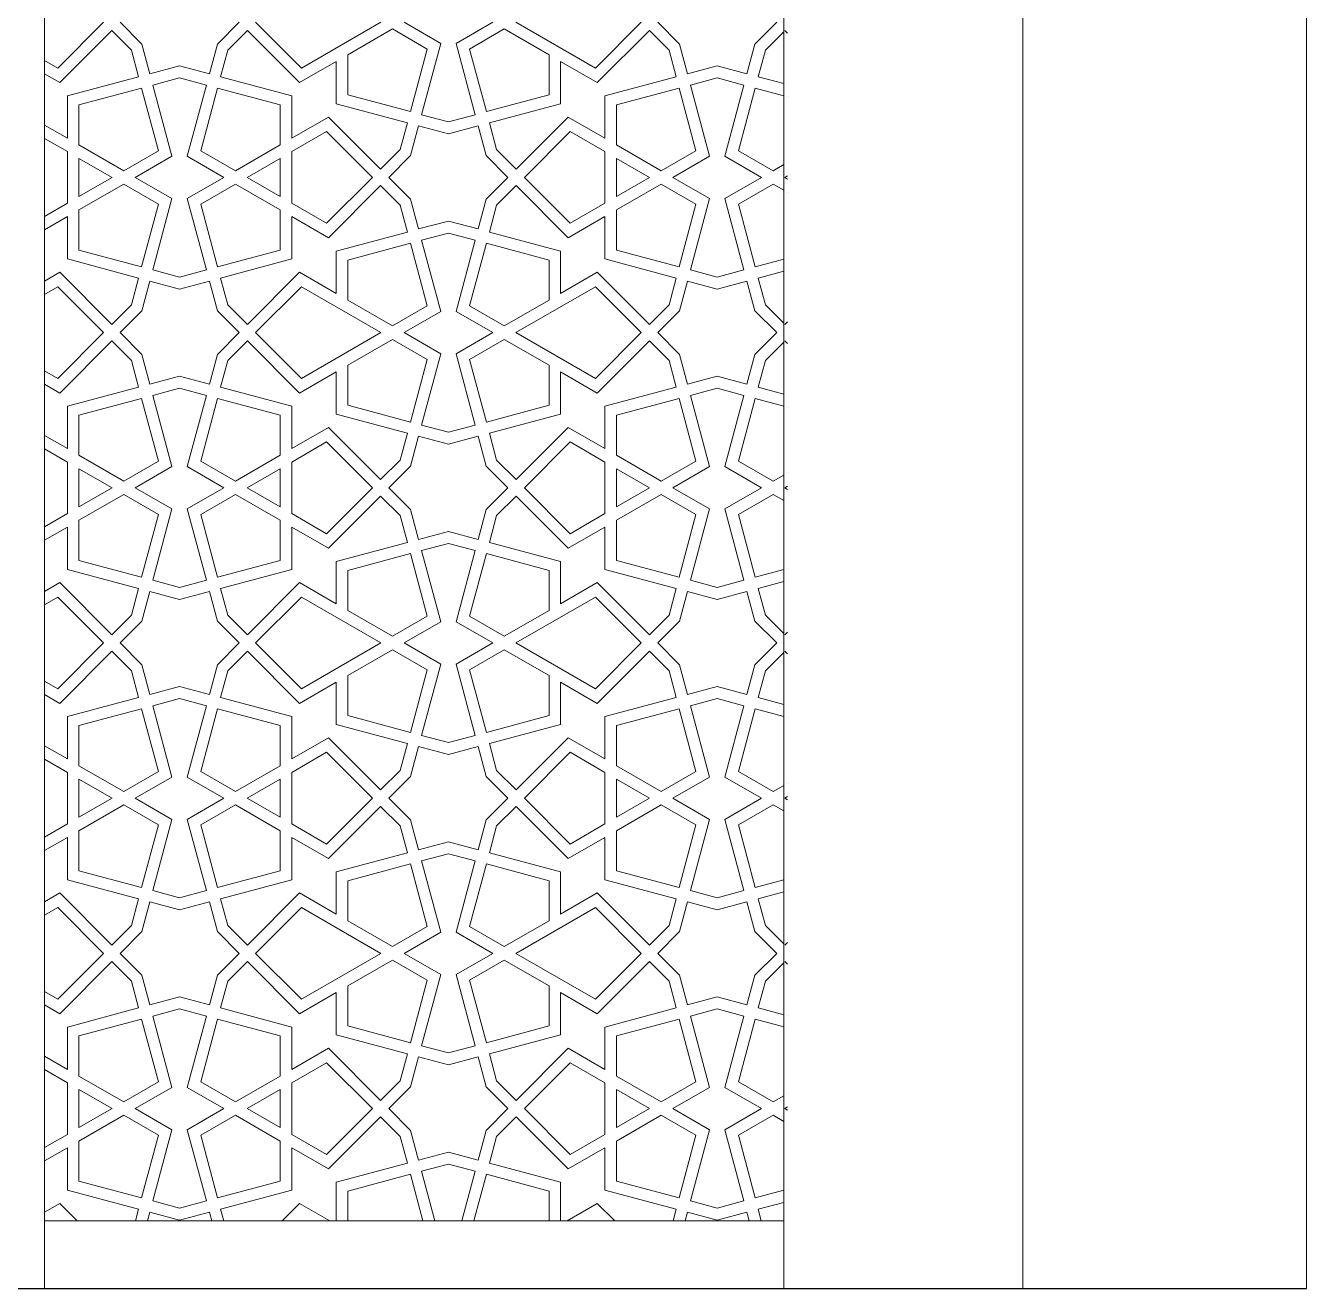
# Model space of a CAD drawing. Header units: metres. Extents: x 7064 to 15770, y 8440 to 11994.
# Drawn here: x 14872.9 to 15062.5, y 10713.7 to 10900.6 of the extents above; entities that cross this region are included whole.
import ezdxf

# ---------------------------------------------------------------- set-up
doc = ezdxf.new("R2010")
doc.units = ezdxf.units.M
doc.layers.add('GÖRÜNÜŞ 015-O4M', color=125, linetype='Continuous', lineweight=15)

msp = doc.modelspace()

# ---------------------------------------------------------------- linework, layer by layer
at = {"color": 0}
msp.add_line((14855.702, 10713.656), (15062.497, 10713.656), dxfattribs=at)
at = {"layer": 'GÖRÜNÜŞ 015-O4M', "color": 0}
for p, q in [((14884.464, 10901.078), (14877.676, 10894.29)), ((14890.122, 10897.853), (14886.897, 10901.078)), ((14901.293, 10897.853), (14904.518, 10901.078)), ((14906.951, 10901.078), (14913.739, 10894.29)), ((14913.739, 10894.29), (14925.495, 10901.078)), ((14934.361, 10897.945), (14928.935, 10901.078)), ((14936.629, 10897.945), (14942.055, 10901.078)), ((14957.252, 10894.29), (14945.495, 10901.078)), ((14964.04, 10901.078), (14957.252, 10894.29)), ((14969.697, 10897.853), (14966.472, 10901.078)), ((14980.869, 10897.853), (14984.094, 10901.078)), ((14885.68, 10899.861), (14877.959, 10892.14)), ((14888.579, 10896.962), (14885.68, 10899.861)), ((14902.835, 10896.962), (14905.735, 10899.861)), ((14905.735, 10899.861), (14913.456, 10892.14)), ((14920.601, 10896.266), (14927.215, 10900.084)), ((14932.358, 10897.115), (14927.215, 10900.084)), ((14938.632, 10897.115), (14943.775, 10900.084)), ((14950.389, 10896.266), (14943.775, 10900.084)), ((14965.256, 10899.861), (14957.535, 10892.14)), ((14968.155, 10896.962), (14965.256, 10899.861)), ((14982.411, 10896.962), (14985.127, 10899.678)), ((14985.31, 10899.861), (14985.707, 10899.464)), ((14890.122, 10897.853), (14891.302, 10893.447)), ((14901.293, 10897.853), (14900.113, 10893.447)), ((14931.535, 10887.398), (14934.361, 10897.945)), ((14939.455, 10887.398), (14936.629, 10897.945)), ((14969.697, 10897.853), (14970.878, 10893.447)), ((14980.869, 10897.853), (14979.688, 10893.447)), ((14877.676, 10894.29), (14875.702, 10895.43)), ((14888.579, 10896.962), (14889.641, 10893.002)), ((14902.835, 10896.962), (14901.774, 10893.002)), ((14920.601, 10890.328), (14920.601, 10896.266)), ((14929.874, 10887.843), (14932.358, 10897.115)), ((14941.117, 10887.843), (14938.632, 10897.115)), ((14950.389, 10890.328), (14950.389, 10896.266)), ((14968.155, 10896.962), (14969.216, 10893.002)), ((14982.411, 10896.962), (14981.35, 10893.002)), ((14877.959, 10892.14), (14875.702, 10893.444)), ((14895.707, 10894.628), (14891.302, 10893.447)), ((14895.707, 10894.628), (14900.113, 10893.447)), ((14913.456, 10892.14), (14918.881, 10895.273)), ((14918.881, 10889.008), (14918.881, 10895.273)), ((14957.535, 10892.14), (14952.109, 10895.273)), ((14952.109, 10889.008), (14952.109, 10895.273)), ((14975.283, 10894.628), (14970.878, 10893.447)), ((14975.283, 10894.628), (14979.688, 10893.447)), ((14889.641, 10893.002), (14879.094, 10890.176)), ((14895.707, 10892.847), (14891.747, 10891.786)), ((14891.747, 10891.786), (14894.573, 10881.239)), ((14895.707, 10892.847), (14899.668, 10891.786)), ((14899.668, 10891.786), (14896.842, 10881.239)), ((14901.774, 10893.002), (14912.321, 10890.176)), ((14969.216, 10893.002), (14958.669, 10890.176)), ((14975.283, 10892.847), (14971.323, 10891.786)), ((14971.323, 10891.786), (14974.149, 10881.239)), ((14975.283, 10892.847), (14979.243, 10891.786)), ((14979.243, 10891.786), (14976.417, 10881.239)), ((14981.35, 10893.002), (14985.127, 10891.99)), ((14985.702, 10891.836), (14985.707, 10891.834)), ((14879.094, 10890.176), (14879.094, 10883.911)), ((14890.086, 10891.341), (14880.814, 10888.856)), ((14890.086, 10891.341), (14892.57, 10882.068)), ((14901.329, 10891.341), (14898.845, 10882.068)), ((14901.329, 10891.341), (14910.601, 10888.856)), ((14912.321, 10890.176), (14912.321, 10883.911)), ((14929.874, 10887.843), (14920.601, 10890.328)), ((14941.117, 10887.843), (14950.389, 10890.328)), ((14958.669, 10890.176), (14958.669, 10883.911)), ((14969.661, 10891.341), (14960.389, 10888.856)), ((14969.661, 10891.341), (14972.146, 10882.068)), ((14980.905, 10891.341), (14978.42, 10882.068)), ((14980.905, 10891.341), (14985.127, 10890.209)), ((14985.702, 10890.055), (14985.707, 10890.054)), ((14880.814, 10888.856), (14880.814, 10882.918)), ((14910.601, 10888.856), (14910.601, 10882.918)), ((14929.428, 10886.182), (14918.881, 10889.008)), ((14941.562, 10886.182), (14952.109, 10889.008)), ((14960.389, 10888.856), (14960.389, 10882.918)), ((14875.702, 10885.869), (14879.094, 10883.911)), ((14917.747, 10887.043), (14912.321, 10883.911)), ((14925.468, 10879.322), (14917.747, 10887.043)), ((14928.367, 10882.221), (14929.428, 10886.182)), ((14935.495, 10886.337), (14931.535, 10887.398)), ((14935.495, 10886.337), (14939.455, 10887.398)), ((14942.623, 10882.221), (14941.562, 10886.182)), ((14945.522, 10879.322), (14953.243, 10887.043)), ((14953.243, 10887.043), (14958.669, 10883.911)), ((14917.464, 10884.894), (14912.321, 10881.925)), ((14924.252, 10878.106), (14917.464, 10884.894)), ((14929.909, 10881.331), (14931.09, 10885.736)), ((14935.495, 10884.556), (14931.09, 10885.736)), ((14935.495, 10884.556), (14939.901, 10885.736)), ((14941.081, 10881.331), (14939.901, 10885.736)), ((14946.739, 10878.106), (14953.526, 10884.894)), ((14953.526, 10884.894), (14958.669, 10881.925)), ((14875.702, 10883.883), (14879.094, 10881.925)), ((14880.814, 10882.918), (14887.428, 10879.099)), ((14887.428, 10879.099), (14892.57, 10882.068)), ((14903.987, 10879.099), (14898.845, 10882.068)), ((14910.601, 10882.918), (14903.987, 10879.099)), ((14928.367, 10882.221), (14925.468, 10879.322)), ((14942.623, 10882.221), (14945.522, 10879.322)), ((14960.389, 10882.918), (14967.003, 10879.099)), ((14967.003, 10879.099), (14972.146, 10882.068)), ((14983.563, 10879.099), (14978.42, 10882.068)), ((14879.094, 10874.287), (14879.094, 10881.925)), ((14880.814, 10880.932), (14885.708, 10878.106)), ((14880.814, 10875.28), (14880.814, 10880.932)), ((14889.148, 10878.106), (14894.573, 10881.239)), ((14902.267, 10878.106), (14896.842, 10881.239)), ((14910.601, 10880.932), (14905.707, 10878.106)), ((14910.601, 10875.28), (14910.601, 10880.932)), ((14912.321, 10874.287), (14912.321, 10881.925)), ((14929.909, 10881.331), (14926.684, 10878.106)), ((14941.081, 10881.331), (14944.306, 10878.106)), ((14958.669, 10874.287), (14958.669, 10881.925)), ((14960.389, 10880.932), (14965.283, 10878.106)), ((14960.389, 10875.28), (14960.389, 10880.932)), ((14968.723, 10878.106), (14974.149, 10881.239)), ((14981.843, 10878.106), (14976.417, 10881.239)), ((14985.707, 10880.337), (14985.702, 10880.334)), ((14985.127, 10880.002), (14983.563, 10879.099)), ((14985.707, 10878.351), (14985.283, 10878.106)), ((14880.814, 10875.28), (14885.708, 10878.106)), ((14880.814, 10873.294), (14887.428, 10877.113)), ((14887.428, 10877.113), (14892.57, 10874.144)), ((14889.148, 10878.106), (14894.573, 10874.973)), ((14902.267, 10878.106), (14896.842, 10874.973)), ((14903.987, 10877.113), (14898.845, 10874.144)), ((14910.601, 10873.294), (14903.987, 10877.113)), ((14910.601, 10875.28), (14905.707, 10878.106)), ((14924.252, 10878.106), (14917.464, 10871.318)), ((14925.468, 10876.89), (14917.747, 10869.169)), ((14928.367, 10873.991), (14925.468, 10876.89)), ((14929.909, 10874.881), (14926.684, 10878.106)), ((14941.081, 10874.881), (14944.306, 10878.106)), ((14942.623, 10873.991), (14945.522, 10876.89)), ((14945.522, 10876.89), (14953.243, 10869.169)), ((14946.739, 10878.106), (14953.526, 10871.318)), ((14960.389, 10875.28), (14965.283, 10878.106)), ((14960.389, 10873.294), (14967.003, 10877.113)), ((14967.003, 10877.113), (14972.146, 10874.144)), ((14968.723, 10878.106), (14974.149, 10874.973)), ((14981.843, 10878.106), (14976.417, 10874.973)), ((14983.563, 10877.113), (14978.42, 10874.144)), ((14985.127, 10876.21), (14983.563, 10877.113)), ((14985.707, 10877.861), (14985.283, 10878.106)), ((14891.747, 10864.426), (14894.573, 10874.973)), ((14899.668, 10864.426), (14896.842, 10874.973)), ((14929.909, 10874.881), (14931.09, 10870.476)), ((14941.081, 10874.881), (14939.901, 10870.476)), ((14971.323, 10864.426), (14974.149, 10874.973)), ((14979.243, 10864.426), (14976.417, 10874.973)), ((14985.707, 10875.875), (14985.702, 10875.878)), ((14875.702, 10872.329), (14879.094, 10874.287)), ((14880.814, 10867.356), (14880.814, 10873.294)), ((14890.086, 10864.872), (14892.57, 10874.144)), ((14901.329, 10864.872), (14898.845, 10874.144)), ((14910.601, 10867.356), (14910.601, 10873.294)), ((14917.464, 10871.318), (14912.321, 10874.287)), ((14928.367, 10873.991), (14929.428, 10870.03)), ((14942.623, 10873.991), (14941.562, 10870.03)), ((14953.526, 10871.318), (14958.669, 10874.287)), ((14960.389, 10867.356), (14960.389, 10873.294)), ((14969.661, 10864.872), (14972.146, 10874.144)), ((14980.905, 10864.872), (14978.42, 10874.144)), ((14875.702, 10870.343), (14879.094, 10872.301)), ((14879.094, 10866.036), (14879.094, 10872.301)), ((14912.321, 10866.036), (14912.321, 10872.301)), ((14917.747, 10869.169), (14912.321, 10872.301)), ((14935.495, 10871.656), (14931.09, 10870.476)), ((14935.495, 10871.656), (14939.901, 10870.476)), ((14953.243, 10869.169), (14958.669, 10872.301)), ((14958.669, 10866.036), (14958.669, 10872.301)), ((14929.428, 10870.03), (14918.881, 10867.204)), ((14935.495, 10869.875), (14931.535, 10868.814)), ((14931.535, 10868.814), (14934.361, 10858.267)), ((14935.495, 10869.875), (14939.455, 10868.814)), ((14939.455, 10868.814), (14936.629, 10858.267)), ((14941.562, 10870.03), (14952.109, 10867.204)), ((14890.086, 10864.872), (14880.814, 10867.356)), ((14901.329, 10864.872), (14910.601, 10867.356)), ((14918.881, 10867.204), (14918.881, 10860.939)), ((14929.874, 10868.369), (14920.601, 10865.885)), ((14929.874, 10868.369), (14932.358, 10859.097)), ((14941.117, 10868.369), (14938.632, 10859.097)), ((14941.117, 10868.369), (14950.389, 10865.885)), ((14952.109, 10867.204), (14952.109, 10860.939)), ((14969.661, 10864.872), (14960.389, 10867.356)), ((14889.641, 10863.21), (14879.094, 10866.036)), ((14901.774, 10863.21), (14912.321, 10866.036)), ((14920.601, 10865.885), (14920.601, 10859.946)), ((14950.389, 10865.885), (14950.389, 10859.946)), ((14969.216, 10863.21), (14958.669, 10866.036)), ((14980.905, 10864.872), (14985.127, 10866.003)), ((14985.702, 10866.157), (14985.707, 10866.158)), ((14877.959, 10864.072), (14875.702, 10862.768)), ((14885.68, 10856.351), (14877.959, 10864.072)), ((14888.579, 10859.25), (14889.641, 10863.21)), ((14895.707, 10863.365), (14891.747, 10864.426)), ((14895.707, 10863.365), (14899.668, 10864.426)), ((14902.835, 10859.25), (14901.774, 10863.21)), ((14905.735, 10856.351), (14913.456, 10864.072)), ((14913.456, 10864.072), (14918.881, 10860.939)), ((14957.535, 10864.072), (14952.109, 10860.939)), ((14965.256, 10856.351), (14957.535, 10864.072)), ((14968.155, 10859.25), (14969.216, 10863.21)), ((14975.283, 10863.365), (14971.323, 10864.426)), ((14975.283, 10863.365), (14979.243, 10864.426)), ((14981.35, 10863.21), (14985.127, 10864.222)), ((14982.411, 10859.25), (14981.35, 10863.21)), ((14985.702, 10864.376), (14985.707, 10864.378)), ((14877.676, 10861.922), (14875.702, 10860.782)), ((14884.464, 10855.135), (14877.676, 10861.922)), ((14890.122, 10858.36), (14891.302, 10862.765)), ((14895.707, 10861.585), (14891.302, 10862.765)), ((14895.707, 10861.585), (14900.113, 10862.765)), ((14901.293, 10858.36), (14900.113, 10862.765)), ((14906.951, 10855.135), (14913.739, 10861.922)), ((14913.739, 10861.922), (14925.495, 10855.135)), ((14957.252, 10861.922), (14945.495, 10855.135)), ((14964.04, 10855.135), (14957.252, 10861.922)), ((14969.697, 10858.36), (14970.878, 10862.765)), ((14975.283, 10861.585), (14970.878, 10862.765)), ((14975.283, 10861.585), (14979.688, 10862.765)), ((14980.869, 10858.36), (14979.688, 10862.765)), ((14920.601, 10859.946), (14927.215, 10856.128)), ((14950.389, 10859.946), (14943.775, 10856.128)), ((14888.579, 10859.25), (14885.68, 10856.351)), ((14890.122, 10858.36), (14886.897, 10855.135)), ((14901.293, 10858.36), (14904.518, 10855.135)), ((14902.835, 10859.25), (14905.735, 10856.351)), ((14932.358, 10859.097), (14927.215, 10856.128)), ((14934.361, 10858.267), (14928.935, 10855.135)), ((14936.629, 10858.267), (14942.055, 10855.135)), ((14938.632, 10859.097), (14943.775, 10856.128)), ((14968.155, 10859.25), (14965.256, 10856.351)), ((14969.697, 10858.36), (14966.472, 10855.135)), ((14980.869, 10858.36), (14984.094, 10855.135)), ((14982.411, 10859.25), (14985.127, 10856.534)), ((14985.31, 10856.351), (14985.707, 10856.748)), ((14884.464, 10855.135), (14877.676, 10848.347)), ((14885.68, 10853.918), (14877.959, 10846.197)), ((14888.579, 10851.019), (14885.68, 10853.918)), ((14890.122, 10851.91), (14886.897, 10855.135)), ((14901.293, 10851.91), (14904.518, 10855.135)), ((14902.835, 10851.019), (14905.735, 10853.918)), ((14905.735, 10853.918), (14913.456, 10846.197)), ((14906.951, 10855.135), (14913.739, 10848.347)), ((14913.739, 10848.347), (14925.495, 10855.135)), ((14920.601, 10850.323), (14927.215, 10854.141)), ((14932.358, 10851.172), (14927.215, 10854.141)), ((14934.361, 10852.002), (14928.935, 10855.135)), ((14936.629, 10852.002), (14942.055, 10855.135)), ((14938.632, 10851.172), (14943.775, 10854.141)), ((14950.389, 10850.323), (14943.775, 10854.141)), ((14957.252, 10848.347), (14945.495, 10855.135)), ((14964.04, 10855.135), (14957.252, 10848.347)), ((14965.256, 10853.918), (14957.535, 10846.197)), ((14968.155, 10851.019), (14965.256, 10853.918)), ((14969.697, 10851.91), (14966.472, 10855.135)), ((14980.869, 10851.91), (14984.094, 10855.135)), ((14982.411, 10851.019), (14985.127, 10853.735)), ((14985.31, 10853.918), (14985.707, 10853.521)), ((14890.122, 10851.91), (14891.302, 10847.504)), ((14901.293, 10851.91), (14900.113, 10847.504)), ((14931.535, 10841.455), (14934.361, 10852.002)), ((14939.455, 10841.455), (14936.629, 10852.002)), ((14969.697, 10851.91), (14970.878, 10847.504)), ((14980.869, 10851.91), (14979.688, 10847.504)), ((14888.579, 10851.019), (14889.641, 10847.059)), ((14902.835, 10851.019), (14901.774, 10847.059)), ((14920.601, 10844.385), (14920.601, 10850.323)), ((14929.874, 10841.9), (14932.358, 10851.172)), ((14941.117, 10841.9), (14938.632, 10851.172)), ((14950.389, 10844.385), (14950.389, 10850.323)), ((14968.155, 10851.019), (14969.216, 10847.059)), ((14982.411, 10851.019), (14981.35, 10847.059)), ((14877.676, 10848.347), (14875.702, 10849.487)), ((14895.707, 10848.685), (14891.302, 10847.504)), ((14895.707, 10848.685), (14900.113, 10847.504)), ((14913.456, 10846.197), (14918.881, 10849.33)), ((14918.881, 10843.065), (14918.881, 10849.33)), ((14957.535, 10846.197), (14952.109, 10849.33)), ((14952.109, 10843.065), (14952.109, 10849.33)), ((14975.283, 10848.685), (14970.878, 10847.504)), ((14975.283, 10848.685), (14979.688, 10847.504)), ((14877.959, 10846.197), (14875.702, 10847.501)), ((14889.641, 10847.059), (14879.094, 10844.233)), ((14895.707, 10846.904), (14891.747, 10845.843)), ((14895.707, 10846.904), (14899.668, 10845.843)), ((14901.774, 10847.059), (14912.321, 10844.233)), ((14969.216, 10847.059), (14958.669, 10844.233)), ((14975.283, 10846.904), (14971.323, 10845.843)), ((14975.283, 10846.904), (14979.243, 10845.843)), ((14981.35, 10847.059), (14985.127, 10846.047)), ((14879.094, 10844.233), (14879.094, 10837.968)), ((14890.086, 10845.398), (14880.814, 10842.913)), ((14890.086, 10845.398), (14892.57, 10836.125)), ((14891.747, 10845.843), (14894.573, 10835.296)), ((14899.668, 10845.843), (14896.842, 10835.296)), ((14901.329, 10845.398), (14898.845, 10836.125)), ((14901.329, 10845.398), (14910.601, 10842.913)), ((14912.321, 10844.233), (14912.321, 10837.968)), ((14929.874, 10841.9), (14920.601, 10844.385)), ((14941.117, 10841.9), (14950.389, 10844.385)), ((14958.669, 10844.233), (14958.669, 10837.968)), ((14969.661, 10845.398), (14960.389, 10842.913)), ((14969.661, 10845.398), (14972.146, 10836.125)), ((14971.323, 10845.843), (14974.149, 10835.296)), ((14979.243, 10845.843), (14976.417, 10835.296)), ((14980.905, 10845.398), (14978.42, 10836.125)), ((14980.905, 10845.398), (14985.127, 10844.266)), ((14985.702, 10845.893), (14985.707, 10845.891)), ((14880.814, 10842.913), (14880.814, 10836.975)), ((14910.601, 10842.913), (14910.601, 10836.975)), ((14929.428, 10840.239), (14918.881, 10843.065)), ((14941.562, 10840.239), (14952.109, 10843.065)), ((14960.389, 10842.913), (14960.389, 10836.975)), ((14985.702, 10844.112), (14985.707, 10844.111)), ((14917.747, 10841.1), (14912.321, 10837.968)), ((14925.468, 10833.379), (14917.747, 10841.1)), ((14935.495, 10840.394), (14931.535, 10841.455)), ((14935.495, 10840.394), (14939.455, 10841.455)), ((14945.522, 10833.379), (14953.243, 10841.1)), ((14953.243, 10841.1), (14958.669, 10837.968)), ((14875.702, 10839.926), (14879.094, 10837.968)), ((14917.464, 10838.951), (14912.321, 10835.982)), ((14924.252, 10832.163), (14917.464, 10838.951)), ((14928.367, 10836.278), (14929.428, 10840.239)), ((14929.909, 10835.388), (14931.09, 10839.793)), ((14935.495, 10838.613), (14931.09, 10839.793)), ((14935.495, 10838.613), (14939.901, 10839.793)), ((14941.081, 10835.388), (14939.901, 10839.793)), ((14942.623, 10836.278), (14941.562, 10840.239)), ((14946.739, 10832.163), (14953.526, 10838.951)), ((14953.526, 10838.951), (14958.669, 10835.982)), ((14875.702, 10837.94), (14879.094, 10835.982)), ((14880.814, 10836.975), (14887.428, 10833.156)), ((14910.601, 10836.975), (14903.987, 10833.156)), ((14960.389, 10836.975), (14967.003, 10833.156)), ((14879.094, 10828.344), (14879.094, 10835.982)), ((14880.814, 10834.989), (14885.708, 10832.163)), ((14880.814, 10829.337), (14880.814, 10834.989)), ((14887.428, 10833.156), (14892.57, 10836.125)), ((14889.148, 10832.163), (14894.573, 10835.296)), ((14902.267, 10832.163), (14896.842, 10835.296)), ((14903.987, 10833.156), (14898.845, 10836.125)), ((14910.601, 10834.989), (14905.707, 10832.163)), ((14910.601, 10829.337), (14910.601, 10834.989)), ((14912.321, 10828.344), (14912.321, 10835.982)), ((14928.367, 10836.278), (14925.468, 10833.379)), ((14929.909, 10835.388), (14926.684, 10832.163)), ((14941.081, 10835.388), (14944.306, 10832.163)), ((14942.623, 10836.278), (14945.522, 10833.379)), ((14958.669, 10828.344), (14958.669, 10835.982)), ((14960.389, 10834.989), (14965.283, 10832.163)), ((14960.389, 10829.337), (14960.389, 10834.989)), ((14967.003, 10833.156), (14972.146, 10836.125)), ((14968.723, 10832.163), (14974.149, 10835.296)), ((14981.843, 10832.163), (14976.417, 10835.296)), ((14983.563, 10833.156), (14978.42, 10836.125)), ((14985.127, 10834.059), (14983.563, 10833.156)), ((14985.707, 10834.394), (14985.702, 10834.391)), ((14880.814, 10829.337), (14885.708, 10832.163)), ((14880.814, 10827.351), (14887.428, 10831.17)), ((14887.428, 10831.17), (14892.57, 10828.201)), ((14889.148, 10832.163), (14894.573, 10829.03)), ((14902.267, 10832.163), (14896.842, 10829.03)), ((14903.987, 10831.17), (14898.845, 10828.201)), ((14910.601, 10827.351), (14903.987, 10831.17)), ((14910.601, 10829.337), (14905.707, 10832.163)), ((14924.252, 10832.163), (14917.464, 10825.375)), ((14925.468, 10830.947), (14917.747, 10823.226)), ((14928.367, 10828.048), (14925.468, 10830.947)), ((14929.909, 10828.938), (14926.684, 10832.163)), ((14941.081, 10828.938), (14944.306, 10832.163)), ((14942.623, 10828.048), (14945.522, 10830.947)), ((14945.522, 10830.947), (14953.243, 10823.226)), ((14946.739, 10832.163), (14953.526, 10825.375)), ((14960.389, 10829.337), (14965.283, 10832.163)), ((14960.389, 10827.351), (14967.003, 10831.17)), ((14967.003, 10831.17), (14972.146, 10828.201)), ((14968.723, 10832.163), (14974.149, 10829.03)), ((14981.843, 10832.163), (14976.417, 10829.03)), ((14983.563, 10831.17), (14978.42, 10828.201)), ((14985.127, 10830.267), (14983.563, 10831.17)), ((14985.707, 10832.408), (14985.283, 10832.163)), ((14985.707, 10831.918), (14985.283, 10832.163)), ((14891.747, 10818.483), (14894.573, 10829.03)), ((14899.668, 10818.483), (14896.842, 10829.03)), ((14971.323, 10818.483), (14974.149, 10829.03)), ((14979.243, 10818.483), (14976.417, 10829.03)), ((14985.707, 10829.932), (14985.702, 10829.935)), ((14875.702, 10826.386), (14879.094, 10828.344)), ((14880.814, 10821.413), (14880.814, 10827.351)), ((14890.086, 10818.929), (14892.57, 10828.201)), ((14901.329, 10818.929), (14898.845, 10828.201)), ((14910.601, 10821.413), (14910.601, 10827.351)), ((14917.464, 10825.375), (14912.321, 10828.344)), ((14928.367, 10828.048), (14929.428, 10824.087)), ((14929.909, 10828.938), (14931.09, 10824.533)), ((14941.081, 10828.938), (14939.901, 10824.533)), ((14942.623, 10828.048), (14941.562, 10824.087)), ((14953.526, 10825.375), (14958.669, 10828.344)), ((14960.389, 10821.413), (14960.389, 10827.351)), ((14969.661, 10818.929), (14972.146, 10828.201)), ((14980.905, 10818.929), (14978.42, 10828.201)), ((14875.702, 10824.4), (14879.094, 10826.358)), ((14879.094, 10820.093), (14879.094, 10826.358)), ((14912.321, 10820.093), (14912.321, 10826.358)), ((14917.747, 10823.226), (14912.321, 10826.358)), ((14935.495, 10825.713), (14931.09, 10824.533)), ((14935.495, 10825.713), (14939.901, 10824.533)), ((14953.243, 10823.226), (14958.669, 10826.358)), ((14958.669, 10820.093), (14958.669, 10826.358)), ((14929.428, 10824.087), (14918.881, 10821.261)), ((14935.495, 10823.932), (14931.535, 10822.871)), ((14935.495, 10823.932), (14939.455, 10822.871)), ((14941.562, 10824.087), (14952.109, 10821.261)), ((14890.086, 10818.929), (14880.814, 10821.413)), ((14901.329, 10818.929), (14910.601, 10821.413)), ((14929.874, 10822.426), (14920.601, 10819.942)), ((14929.874, 10822.426), (14932.358, 10813.154)), ((14931.535, 10822.871), (14934.361, 10812.324)), ((14939.455, 10822.871), (14936.629, 10812.324)), ((14941.117, 10822.426), (14938.632, 10813.154)), ((14941.117, 10822.426), (14950.389, 10819.942)), ((14969.661, 10818.929), (14960.389, 10821.413)), ((14889.641, 10817.267), (14879.094, 10820.093)), ((14901.774, 10817.267), (14912.321, 10820.093)), ((14918.881, 10821.261), (14918.881, 10814.996)), ((14920.601, 10819.942), (14920.601, 10814.003)), ((14950.389, 10819.942), (14950.389, 10814.003)), ((14952.109, 10821.261), (14952.109, 10814.996)), ((14969.216, 10817.267), (14958.669, 10820.093)), ((14980.905, 10818.929), (14985.127, 10820.06)), ((14985.702, 10820.214), (14985.707, 10820.215)), ((14877.959, 10818.129), (14875.702, 10816.825)), ((14885.68, 10810.408), (14877.959, 10818.129)), ((14895.707, 10817.422), (14891.747, 10818.483)), ((14895.707, 10817.422), (14899.668, 10818.483)), ((14905.735, 10810.408), (14913.456, 10818.129)), ((14913.456, 10818.129), (14918.881, 10814.996)), ((14957.535, 10818.129), (14952.109, 10814.996)), ((14965.256, 10810.408), (14957.535, 10818.129)), ((14975.283, 10817.422), (14971.323, 10818.483)), ((14975.283, 10817.422), (14979.243, 10818.483)), ((14981.35, 10817.267), (14985.127, 10818.279)), ((14985.702, 10818.433), (14985.707, 10818.435)), ((14877.676, 10815.979), (14875.702, 10814.839)), ((14884.464, 10809.192), (14877.676, 10815.979)), ((14888.579, 10813.307), (14889.641, 10817.267)), ((14890.122, 10812.417), (14891.302, 10816.822)), ((14895.707, 10815.642), (14891.302, 10816.822)), ((14895.707, 10815.642), (14900.113, 10816.822)), ((14901.293, 10812.417), (14900.113, 10816.822)), ((14902.835, 10813.307), (14901.774, 10817.267)), ((14906.951, 10809.192), (14913.739, 10815.979)), ((14913.739, 10815.979), (14925.495, 10809.192)), ((14957.252, 10815.979), (14945.495, 10809.192)), ((14964.04, 10809.192), (14957.252, 10815.979)), ((14968.155, 10813.307), (14969.216, 10817.267)), ((14969.697, 10812.417), (14970.878, 10816.822)), ((14975.283, 10815.642), (14970.878, 10816.822)), ((14975.283, 10815.642), (14979.688, 10816.822)), ((14980.869, 10812.417), (14979.688, 10816.822)), ((14982.411, 10813.307), (14981.35, 10817.267)), ((14920.601, 10814.003), (14927.215, 10810.185)), ((14950.389, 10814.003), (14943.775, 10810.185)), ((14888.579, 10813.307), (14885.68, 10810.408)), ((14890.122, 10812.417), (14886.897, 10809.192)), ((14901.293, 10812.417), (14904.518, 10809.192)), ((14902.835, 10813.307), (14905.735, 10810.408)), ((14932.358, 10813.154), (14927.215, 10810.185)), ((14934.361, 10812.324), (14928.935, 10809.192)), ((14936.629, 10812.324), (14942.055, 10809.192)), ((14938.632, 10813.154), (14943.775, 10810.185)), ((14968.155, 10813.307), (14965.256, 10810.408)), ((14969.697, 10812.417), (14966.472, 10809.192)), ((14980.869, 10812.417), (14984.094, 10809.192)), ((14982.411, 10813.307), (14985.127, 10810.591)), ((14985.31, 10810.408), (14985.707, 10810.805)), ((14884.464, 10809.192), (14877.676, 10802.404)), ((14890.122, 10805.967), (14886.897, 10809.192)), ((14901.293, 10805.967), (14904.518, 10809.192)), ((14906.951, 10809.192), (14913.739, 10802.404)), ((14913.739, 10802.404), (14925.495, 10809.192)), ((14920.601, 10804.38), (14927.215, 10808.199)), ((14932.358, 10805.229), (14927.215, 10808.199)), ((14934.361, 10806.059), (14928.935, 10809.192)), ((14936.629, 10806.059), (14942.055, 10809.192)), ((14938.632, 10805.229), (14943.775, 10808.199)), ((14950.389, 10804.38), (14943.775, 10808.199)), ((14957.252, 10802.404), (14945.495, 10809.192)), ((14964.04, 10809.192), (14957.252, 10802.404)), ((14969.697, 10805.967), (14966.472, 10809.192)), ((14980.869, 10805.967), (14984.094, 10809.192)), ((14885.68, 10807.975), (14877.959, 10800.254)), ((14888.579, 10805.076), (14885.68, 10807.975)), ((14902.835, 10805.076), (14905.735, 10807.975)), ((14905.735, 10807.975), (14913.456, 10800.254)), ((14965.256, 10807.975), (14957.535, 10800.254)), ((14968.155, 10805.076), (14965.256, 10807.975)), ((14982.411, 10805.076), (14985.127, 10807.792)), ((14985.31, 10807.975), (14985.707, 10807.578)), ((14888.579, 10805.076), (14889.641, 10801.116)), ((14890.122, 10805.967), (14891.302, 10801.561)), ((14901.293, 10805.967), (14900.113, 10801.561)), ((14902.835, 10805.076), (14901.774, 10801.116)), ((14920.601, 10798.442), (14920.601, 10804.38)), ((14929.874, 10795.957), (14932.358, 10805.229)), ((14931.535, 10795.512), (14934.361, 10806.059)), ((14939.455, 10795.512), (14936.629, 10806.059)), ((14941.117, 10795.957), (14938.632, 10805.229)), ((14950.389, 10798.442), (14950.389, 10804.38)), ((14968.155, 10805.076), (14969.216, 10801.116)), ((14969.697, 10805.967), (14970.878, 10801.561)), ((14980.869, 10805.967), (14979.688, 10801.561)), ((14982.411, 10805.076), (14981.35, 10801.116)), ((14877.676, 10802.404), (14875.702, 10803.544)), ((14895.707, 10802.742), (14891.302, 10801.561)), ((14895.707, 10802.742), (14900.113, 10801.561)), ((14913.456, 10800.254), (14918.881, 10803.387)), ((14918.881, 10797.122), (14918.881, 10803.387)), ((14957.535, 10800.254), (14952.109, 10803.387)), ((14952.109, 10797.122), (14952.109, 10803.387)), ((14975.283, 10802.742), (14970.878, 10801.561)), ((14975.283, 10802.742), (14979.688, 10801.561)), ((14877.959, 10800.254), (14875.702, 10801.558)), ((14889.641, 10801.116), (14879.094, 10798.29)), ((14895.707, 10800.961), (14891.747, 10799.9)), ((14895.707, 10800.961), (14899.668, 10799.9)), ((14901.774, 10801.116), (14912.321, 10798.29)), ((14969.216, 10801.116), (14958.669, 10798.29)), ((14975.283, 10800.961), (14971.323, 10799.9)), ((14975.283, 10800.961), (14979.243, 10799.9)), ((14981.35, 10801.116), (14985.127, 10800.104)), ((14890.086, 10799.455), (14880.814, 10796.97)), ((14890.086, 10799.455), (14892.57, 10790.182)), ((14891.747, 10799.9), (14894.573, 10789.353)), ((14899.668, 10799.9), (14896.842, 10789.353)), ((14901.329, 10799.455), (14898.845, 10790.182)), ((14901.329, 10799.455), (14910.601, 10796.97)), ((14969.661, 10799.455), (14960.389, 10796.97)), ((14969.661, 10799.455), (14972.146, 10790.182)), ((14971.323, 10799.9), (14974.149, 10789.353)), ((14979.243, 10799.9), (14976.417, 10789.353)), ((14980.905, 10799.455), (14978.42, 10790.182)), ((14980.905, 10799.455), (14985.127, 10798.323)), ((14985.702, 10799.95), (14985.707, 10799.948)), ((14879.094, 10798.29), (14879.094, 10792.025)), ((14880.814, 10796.97), (14880.814, 10791.032)), ((14910.601, 10796.97), (14910.601, 10791.032)), ((14912.321, 10798.29), (14912.321, 10792.025)), ((14929.428, 10794.296), (14918.881, 10797.122)), ((14929.874, 10795.957), (14920.601, 10798.442)), ((14941.117, 10795.957), (14950.389, 10798.442)), ((14941.562, 10794.296), (14952.109, 10797.122)), ((14958.669, 10798.29), (14958.669, 10792.025)), ((14960.389, 10796.97), (14960.389, 10791.032)), ((14985.702, 10798.169), (14985.707, 10798.168)), ((14917.747, 10795.157), (14912.321, 10792.025)), ((14925.468, 10787.436), (14917.747, 10795.157)), ((14935.495, 10794.451), (14931.535, 10795.512)), ((14935.495, 10794.451), (14939.455, 10795.512)), ((14945.522, 10787.436), (14953.243, 10795.157)), ((14953.243, 10795.157), (14958.669, 10792.025)), ((14875.702, 10793.983), (14879.094, 10792.025)), ((14917.464, 10793.008), (14912.321, 10790.039)), ((14924.252, 10786.22), (14917.464, 10793.008)), ((14928.367, 10790.335), (14929.428, 10794.296)), ((14929.909, 10789.445), (14931.09, 10793.85)), ((14935.495, 10792.67), (14931.09, 10793.85)), ((14935.495, 10792.67), (14939.901, 10793.85)), ((14941.081, 10789.445), (14939.901, 10793.85)), ((14942.623, 10790.335), (14941.562, 10794.296)), ((14946.739, 10786.22), (14953.526, 10793.008)), ((14953.526, 10793.008), (14958.669, 10790.039)), ((14875.702, 10791.997), (14879.094, 10790.039)), ((14879.094, 10782.401), (14879.094, 10790.039)), ((14880.814, 10791.032), (14887.428, 10787.213)), ((14887.428, 10787.213), (14892.57, 10790.182)), ((14889.148, 10786.22), (14894.573, 10789.353)), ((14902.267, 10786.22), (14896.842, 10789.353)), ((14903.987, 10787.213), (14898.845, 10790.182)), ((14910.601, 10791.032), (14903.987, 10787.213)), ((14912.321, 10782.401), (14912.321, 10790.039)), ((14928.367, 10790.335), (14925.468, 10787.436)), ((14929.909, 10789.445), (14926.684, 10786.22)), ((14941.081, 10789.445), (14944.306, 10786.22)), ((14942.623, 10790.335), (14945.522, 10787.436)), ((14958.669, 10782.401), (14958.669, 10790.039)), ((14960.389, 10791.032), (14967.003, 10787.213)), ((14967.003, 10787.213), (14972.146, 10790.182)), ((14968.723, 10786.22), (14974.149, 10789.353)), ((14981.843, 10786.22), (14976.417, 10789.353)), ((14983.563, 10787.213), (14978.42, 10790.182)), ((14880.814, 10789.046), (14885.708, 10786.22)), ((14880.814, 10783.395), (14880.814, 10789.046)), ((14910.601, 10789.046), (14905.707, 10786.22)), ((14910.601, 10783.395), (14910.601, 10789.046)), ((14960.389, 10789.046), (14965.283, 10786.22)), ((14960.389, 10783.395), (14960.389, 10789.046)), ((14985.127, 10788.116), (14983.563, 10787.213)), ((14985.707, 10788.451), (14985.702, 10788.448)), ((14880.814, 10783.395), (14885.708, 10786.22)), ((14889.148, 10786.22), (14894.573, 10783.087)), ((14902.267, 10786.22), (14896.842, 10783.087)), ((14910.601, 10783.395), (14905.707, 10786.22)), ((14924.252, 10786.22), (14917.464, 10779.432)), ((14929.909, 10782.995), (14926.684, 10786.22)), ((14941.081, 10782.995), (14944.306, 10786.22)), ((14946.739, 10786.22), (14953.526, 10779.432)), ((14960.389, 10783.395), (14965.283, 10786.22)), ((14968.723, 10786.22), (14974.149, 10783.087)), ((14981.843, 10786.22), (14976.417, 10783.087)), ((14985.707, 10786.465), (14985.283, 10786.22)), ((14985.707, 10785.975), (14985.283, 10786.22)), ((14880.814, 10781.408), (14887.428, 10785.227)), ((14887.428, 10785.227), (14892.57, 10782.258)), ((14903.987, 10785.227), (14898.845, 10782.258)), ((14910.601, 10781.408), (14903.987, 10785.227)), ((14925.468, 10785.004), (14917.747, 10777.283)), ((14928.367, 10782.105), (14925.468, 10785.004)), ((14942.623, 10782.105), (14945.522, 10785.004)), ((14945.522, 10785.004), (14953.243, 10777.283)), ((14960.389, 10781.408), (14967.003, 10785.227)), ((14967.003, 10785.227), (14972.146, 10782.258)), ((14983.563, 10785.227), (14978.42, 10782.258)), ((14985.127, 10784.324), (14983.563, 10785.227)), ((14985.707, 10783.989), (14985.702, 10783.992)), ((14875.702, 10780.443), (14879.094, 10782.401)), ((14890.086, 10772.986), (14892.57, 10782.258)), ((14891.747, 10772.54), (14894.573, 10783.087)), ((14899.668, 10772.54), (14896.842, 10783.087)), ((14901.329, 10772.986), (14898.845, 10782.258)), ((14917.464, 10779.432), (14912.321, 10782.401)), ((14928.367, 10782.105), (14929.428, 10778.144)), ((14929.909, 10782.995), (14931.09, 10778.59)), ((14941.081, 10782.995), (14939.901, 10778.59)), ((14942.623, 10782.105), (14941.562, 10778.144)), ((14953.526, 10779.432), (14958.669, 10782.401)), ((14969.661, 10772.986), (14972.146, 10782.258)), ((14971.323, 10772.54), (14974.149, 10783.087)), ((14979.243, 10772.54), (14976.417, 10783.087)), ((14980.905, 10772.986), (14978.42, 10782.258)), ((14875.702, 10778.457), (14879.094, 10780.415)), ((14879.094, 10774.15), (14879.094, 10780.415)), ((14880.814, 10775.47), (14880.814, 10781.408)), ((14910.601, 10775.47), (14910.601, 10781.408)), ((14912.321, 10774.15), (14912.321, 10780.415)), ((14917.747, 10777.283), (14912.321, 10780.415)), ((14935.495, 10779.77), (14931.09, 10778.59)), ((14935.495, 10779.77), (14939.901, 10778.59)), ((14953.243, 10777.283), (14958.669, 10780.415)), ((14958.669, 10774.15), (14958.669, 10780.415)), ((14960.389, 10775.47), (14960.389, 10781.408)), ((14929.428, 10778.144), (14918.881, 10775.318)), ((14935.495, 10777.989), (14931.535, 10776.928)), ((14935.495, 10777.989), (14939.455, 10776.928)), ((14941.562, 10778.144), (14952.109, 10775.318)), ((14929.874, 10776.483), (14920.601, 10773.999)), ((14929.874, 10776.483), (14932.358, 10767.211)), ((14931.535, 10776.928), (14934.361, 10766.381)), ((14939.455, 10776.928), (14936.629, 10766.381)), ((14941.117, 10776.483), (14938.632, 10767.211)), ((14941.117, 10776.483), (14950.389, 10773.999)), ((14889.641, 10771.324), (14879.094, 10774.15)), ((14890.086, 10772.986), (14880.814, 10775.47)), ((14901.329, 10772.986), (14910.601, 10775.47)), ((14901.774, 10771.324), (14912.321, 10774.15)), ((14918.881, 10775.318), (14918.881, 10769.053)), ((14920.601, 10773.999), (14920.601, 10768.06)), ((14950.389, 10773.999), (14950.389, 10768.06)), ((14952.109, 10775.318), (14952.109, 10769.053)), ((14969.216, 10771.324), (14958.669, 10774.15)), ((14969.661, 10772.986), (14960.389, 10775.47)), ((14980.905, 10772.986), (14985.127, 10774.117)), ((14985.702, 10774.271), (14985.707, 10774.272)), ((14877.959, 10772.186), (14875.702, 10770.882)), ((14885.68, 10764.465), (14877.959, 10772.186)), ((14895.707, 10771.479), (14891.747, 10772.54)), ((14895.707, 10771.479), (14899.668, 10772.54)), ((14905.735, 10764.465), (14913.456, 10772.186)), ((14913.456, 10772.186), (14918.881, 10769.053)), ((14957.535, 10772.186), (14952.109, 10769.053)), ((14965.256, 10764.465), (14957.535, 10772.186)), ((14975.283, 10771.479), (14971.323, 10772.54)), ((14975.283, 10771.479), (14979.243, 10772.54)), ((14981.35, 10771.324), (14985.127, 10772.336)), ((14985.702, 10772.49), (14985.707, 10772.492)), ((14888.579, 10767.364), (14889.641, 10771.324)), ((14890.122, 10766.474), (14891.302, 10770.879)), ((14895.707, 10769.699), (14891.302, 10770.879)), ((14895.707, 10769.699), (14900.113, 10770.879)), ((14901.293, 10766.474), (14900.113, 10770.879)), ((14902.835, 10767.364), (14901.774, 10771.324)), ((14968.155, 10767.364), (14969.216, 10771.324)), ((14969.697, 10766.474), (14970.878, 10770.879)), ((14975.283, 10769.699), (14970.878, 10770.879)), ((14975.283, 10769.699), (14979.688, 10770.879)), ((14980.869, 10766.474), (14979.688, 10770.879)), ((14982.411, 10767.364), (14981.35, 10771.324)), ((14877.676, 10770.036), (14875.702, 10768.896)), ((14884.464, 10763.249), (14877.676, 10770.036)), ((14906.951, 10763.249), (14913.739, 10770.036)), ((14913.739, 10770.036), (14925.495, 10763.249)), ((14957.252, 10770.036), (14945.495, 10763.249)), ((14964.04, 10763.249), (14957.252, 10770.036)), ((14888.579, 10767.364), (14885.68, 10764.465)), ((14890.122, 10766.474), (14886.897, 10763.249)), ((14901.293, 10766.474), (14904.518, 10763.249)), ((14902.835, 10767.364), (14905.735, 10764.465)), ((14920.601, 10768.06), (14927.215, 10764.242)), ((14932.358, 10767.211), (14927.215, 10764.242)), ((14938.632, 10767.211), (14943.775, 10764.242)), ((14950.389, 10768.06), (14943.775, 10764.242)), ((14968.155, 10767.364), (14965.256, 10764.465)), ((14969.697, 10766.474), (14966.472, 10763.249)), ((14980.869, 10766.474), (14984.094, 10763.249)), ((14982.411, 10767.364), (14985.127, 10764.648)), ((14934.361, 10766.381), (14928.935, 10763.249)), ((14936.629, 10766.381), (14942.055, 10763.249)), ((14985.31, 10764.465), (14985.707, 10764.862)), ((14884.464, 10763.249), (14877.676, 10756.461)), ((14890.122, 10760.024), (14886.897, 10763.249)), ((14901.293, 10760.024), (14904.518, 10763.249)), ((14906.951, 10763.249), (14913.739, 10756.461)), ((14913.739, 10756.461), (14925.495, 10763.249)), ((14934.361, 10760.116), (14928.935, 10763.249)), ((14936.629, 10760.116), (14942.055, 10763.249)), ((14957.252, 10756.461), (14945.495, 10763.249)), ((14964.04, 10763.249), (14957.252, 10756.461)), ((14969.697, 10760.024), (14966.472, 10763.249)), ((14980.869, 10760.024), (14984.094, 10763.249)), ((14885.68, 10762.032), (14877.959, 10754.311)), ((14888.579, 10759.133), (14885.68, 10762.032)), ((14902.835, 10759.133), (14905.735, 10762.032)), ((14905.735, 10762.032), (14913.456, 10754.311)), ((14920.601, 10758.437), (14927.215, 10762.256)), ((14932.358, 10759.286), (14927.215, 10762.256)), ((14938.632, 10759.286), (14943.775, 10762.256)), ((14950.389, 10758.437), (14943.775, 10762.256)), ((14965.256, 10762.032), (14957.535, 10754.311)), ((14968.155, 10759.133), (14965.256, 10762.032)), ((14982.411, 10759.133), (14985.127, 10761.849)), ((14985.31, 10762.032), (14985.707, 10761.635)), ((14888.579, 10759.133), (14889.641, 10755.173)), ((14890.122, 10760.024), (14891.302, 10755.618)), ((14901.293, 10760.024), (14900.113, 10755.618)), ((14902.835, 10759.133), (14901.774, 10755.173)), ((14929.874, 10750.014), (14932.358, 10759.286)), ((14931.535, 10749.569), (14934.361, 10760.116)), ((14939.455, 10749.569), (14936.629, 10760.116)), ((14941.117, 10750.014), (14938.632, 10759.286)), ((14968.155, 10759.133), (14969.216, 10755.173)), ((14969.697, 10760.024), (14970.878, 10755.618)), ((14980.869, 10760.024), (14979.688, 10755.618)), ((14982.411, 10759.133), (14981.35, 10755.173)), ((14877.676, 10756.461), (14875.702, 10757.601)), ((14913.456, 10754.311), (14918.881, 10757.444)), ((14918.881, 10751.179), (14918.881, 10757.444)), ((14920.601, 10752.499), (14920.601, 10758.437)), ((14950.389, 10752.499), (14950.389, 10758.437)), ((14957.535, 10754.311), (14952.109, 10757.444)), ((14952.109, 10751.179), (14952.109, 10757.444)), ((14877.959, 10754.311), (14875.702, 10755.615)), ((14889.641, 10755.173), (14879.094, 10752.347)), ((14895.707, 10756.799), (14891.302, 10755.618)), ((14895.707, 10756.799), (14900.113, 10755.618)), ((14901.774, 10755.173), (14912.321, 10752.347)), ((14969.216, 10755.173), (14958.669, 10752.347)), ((14975.283, 10756.799), (14970.878, 10755.618)), ((14975.283, 10756.799), (14979.688, 10755.618)), ((14981.35, 10755.173), (14985.127, 10754.161)), ((14890.086, 10753.512), (14880.814, 10751.027)), ((14890.086, 10753.512), (14892.57, 10744.239)), ((14895.707, 10755.018), (14891.747, 10753.957)), ((14891.747, 10753.957), (14894.573, 10743.41)), ((14895.707, 10755.018), (14899.668, 10753.957)), ((14899.668, 10753.957), (14896.842, 10743.41)), ((14901.329, 10753.512), (14898.845, 10744.239)), ((14901.329, 10753.512), (14910.601, 10751.027)), ((14969.661, 10753.512), (14960.389, 10751.027)), ((14969.661, 10753.512), (14972.146, 10744.239)), ((14975.283, 10755.018), (14971.323, 10753.957)), ((14971.323, 10753.957), (14974.149, 10743.41)), ((14975.283, 10755.018), (14979.243, 10753.957)), ((14979.243, 10753.957), (14976.417, 10743.41)), ((14980.905, 10753.512), (14978.42, 10744.239)), ((14980.905, 10753.512), (14985.127, 10752.38)), ((14985.702, 10754.007), (14985.707, 10754.005)), ((14879.094, 10752.347), (14879.094, 10746.082)), ((14912.321, 10752.347), (14912.321, 10746.082)), ((14929.874, 10750.014), (14920.601, 10752.499)), ((14941.117, 10750.014), (14950.389, 10752.499)), ((14958.669, 10752.347), (14958.669, 10746.082)), ((14985.702, 10752.226), (14985.707, 10752.225)), ((14880.814, 10751.027), (14880.814, 10745.089)), ((14910.601, 10751.027), (14910.601, 10745.089)), ((14929.428, 10748.353), (14918.881, 10751.179)), ((14935.495, 10748.508), (14931.535, 10749.569)), ((14935.495, 10748.508), (14939.455, 10749.569)), ((14941.562, 10748.353), (14952.109, 10751.179)), ((14960.389, 10751.027), (14960.389, 10745.089)), ((14875.702, 10748.04), (14879.094, 10746.082)), ((14917.747, 10749.214), (14912.321, 10746.082)), ((14925.468, 10741.493), (14917.747, 10749.214)), ((14928.367, 10744.392), (14929.428, 10748.353)), ((14929.909, 10743.502), (14931.09, 10747.908)), ((14935.495, 10746.727), (14931.09, 10747.908)), ((14935.495, 10746.727), (14939.901, 10747.908)), ((14941.081, 10743.502), (14939.901, 10747.908)), ((14942.623, 10744.392), (14941.562, 10748.353)), ((14945.522, 10741.493), (14953.243, 10749.214)), ((14953.243, 10749.214), (14958.669, 10746.082)), ((14875.702, 10746.054), (14879.094, 10744.096)), ((14917.464, 10747.065), (14912.321, 10744.096)), ((14924.252, 10740.277), (14917.464, 10747.065)), ((14946.739, 10740.277), (14953.526, 10747.065)), ((14953.526, 10747.065), (14958.669, 10744.096)), ((14879.094, 10736.458), (14879.094, 10744.096)), ((14880.814, 10745.089), (14887.428, 10741.27)), ((14887.428, 10741.27), (14892.57, 10744.239)), ((14903.987, 10741.27), (14898.845, 10744.239)), ((14910.601, 10745.089), (14903.987, 10741.27)), ((14912.321, 10736.458), (14912.321, 10744.096)), ((14928.367, 10744.392), (14925.468, 10741.493)), ((14942.623, 10744.392), (14945.522, 10741.493)), ((14958.669, 10736.458), (14958.669, 10744.096)), ((14960.389, 10745.089), (14967.003, 10741.27)), ((14967.003, 10741.27), (14972.146, 10744.239)), ((14983.563, 10741.27), (14978.42, 10744.239)), ((14880.814, 10743.103), (14885.708, 10740.277)), ((14880.814, 10737.452), (14880.814, 10743.103)), ((14889.148, 10740.277), (14894.573, 10743.41)), ((14902.267, 10740.277), (14896.842, 10743.41)), ((14910.601, 10743.103), (14905.707, 10740.277)), ((14910.601, 10737.452), (14910.601, 10743.103)), ((14929.909, 10743.502), (14926.684, 10740.277)), ((14941.081, 10743.502), (14944.306, 10740.277)), ((14960.389, 10743.103), (14965.283, 10740.277)), ((14960.389, 10737.452), (14960.389, 10743.103)), ((14968.723, 10740.277), (14974.149, 10743.41)), ((14981.843, 10740.277), (14976.417, 10743.41)), ((14985.127, 10742.173), (14983.563, 10741.27)), ((14985.707, 10742.508), (14985.702, 10742.505)), ((14880.814, 10737.452), (14885.708, 10740.277)), ((14889.148, 10740.277), (14894.573, 10737.145)), ((14902.267, 10740.277), (14896.842, 10737.145)), ((14910.601, 10737.452), (14905.707, 10740.277)), ((14924.252, 10740.277), (14917.464, 10733.489)), ((14929.909, 10737.052), (14926.684, 10740.277)), ((14941.081, 10737.052), (14944.306, 10740.277)), ((14946.739, 10740.277), (14953.526, 10733.489)), ((14960.389, 10737.452), (14965.283, 10740.277)), ((14968.723, 10740.277), (14974.149, 10737.145)), ((14981.843, 10740.277), (14976.417, 10737.145)), ((14985.707, 10740.522), (14985.283, 10740.277)), ((14985.707, 10740.032), (14985.283, 10740.277)), ((14880.814, 10735.465), (14887.428, 10739.284)), ((14887.428, 10739.284), (14892.57, 10736.315)), ((14903.987, 10739.284), (14898.845, 10736.315)), ((14910.601, 10735.465), (14903.987, 10739.284)), ((14925.468, 10739.061), (14917.747, 10731.34)), ((14928.367, 10736.162), (14925.468, 10739.061)), ((14942.623, 10736.162), (14945.522, 10739.061)), ((14945.522, 10739.061), (14953.243, 10731.34)), ((14960.389, 10735.465), (14967.003, 10739.284)), ((14967.003, 10739.284), (14972.146, 10736.315)), ((14983.563, 10739.284), (14978.42, 10736.315)), ((14985.127, 10738.381), (14983.563, 10739.284)), ((14985.707, 10738.046), (14985.702, 10738.049)), ((14875.702, 10734.5), (14879.094, 10736.458)), ((14890.086, 10727.043), (14892.57, 10736.315)), ((14891.747, 10726.597), (14894.573, 10737.145)), ((14899.668, 10726.597), (14896.842, 10737.145)), ((14901.329, 10727.043), (14898.845, 10736.315)), ((14917.464, 10733.489), (14912.321, 10736.458)), ((14928.367, 10736.162), (14929.428, 10732.201)), ((14929.909, 10737.052), (14931.09, 10732.647)), ((14941.081, 10737.052), (14939.901, 10732.647)), ((14942.623, 10736.162), (14941.562, 10732.201)), ((14953.526, 10733.489), (14958.669, 10736.458)), ((14969.661, 10727.043), (14972.146, 10736.315)), ((14971.323, 10726.597), (14974.149, 10737.145)), ((14979.243, 10726.597), (14976.417, 10737.145)), ((14980.905, 10727.043), (14978.42, 10736.315)), ((14875.702, 10732.514), (14879.094, 10734.472)), ((14879.094, 10728.207), (14879.094, 10734.472)), ((14880.814, 10729.527), (14880.814, 10735.465)), ((14910.601, 10729.527), (14910.601, 10735.465)), ((14912.321, 10728.207), (14912.321, 10734.472)), ((14917.747, 10731.34), (14912.321, 10734.472)), ((14953.243, 10731.34), (14958.669, 10734.472)), ((14958.669, 10728.207), (14958.669, 10734.472)), ((14960.389, 10729.527), (14960.389, 10735.465)), ((14935.495, 10733.827), (14931.09, 10732.647)), ((14935.495, 10733.827), (14939.901, 10732.647)), ((14929.428, 10732.201), (14918.881, 10729.375)), ((14929.874, 10730.54), (14920.601, 10728.056)), ((14929.874, 10730.54), (14931.718, 10723.656)), ((14935.495, 10732.046), (14931.535, 10730.985)), ((14931.535, 10730.985), (14933.499, 10723.656)), ((14935.495, 10732.046), (14939.455, 10730.985)), ((14939.455, 10730.985), (14937.492, 10723.656)), ((14941.117, 10730.54), (14939.272, 10723.656)), ((14941.117, 10730.54), (14950.389, 10728.056)), ((14941.562, 10732.201), (14952.109, 10729.375)), ((14890.086, 10727.043), (14880.814, 10729.527)), ((14901.329, 10727.043), (14910.601, 10729.527)), ((14918.881, 10729.375), (14918.881, 10723.656)), ((14952.109, 10729.375), (14952.109, 10723.656)), ((14969.661, 10727.043), (14960.389, 10729.527)), ((14889.641, 10725.381), (14879.094, 10728.207)), ((14895.707, 10725.536), (14891.747, 10726.597)), ((14895.707, 10725.536), (14899.668, 10726.597)), ((14901.774, 10725.381), (14912.321, 10728.207)), ((14920.601, 10728.056), (14920.601, 10723.656)), ((14950.389, 10728.056), (14950.389, 10723.656)), ((14969.216, 10725.381), (14958.669, 10728.207)), ((14975.283, 10725.536), (14971.323, 10726.597)), ((14975.283, 10725.536), (14979.243, 10726.597)), ((14980.905, 10727.043), (14985.127, 10728.174)), ((14985.702, 10728.328), (14985.707, 10728.329)), ((14877.959, 10726.243), (14875.702, 10724.939)), ((14880.546, 10723.656), (14877.959, 10726.243)), ((14889.178, 10723.656), (14889.641, 10725.381)), ((14890.959, 10723.656), (14891.302, 10724.936)), ((14895.707, 10723.756), (14891.302, 10724.936)), ((14895.707, 10723.756), (14900.113, 10724.936)), ((14900.456, 10723.656), (14900.113, 10724.936)), ((14902.236, 10723.656), (14901.774, 10725.381)), ((14910.869, 10723.656), (14913.456, 10726.243)), ((14913.456, 10726.243), (14917.935, 10723.656)), ((14957.535, 10726.243), (14953.055, 10723.656)), ((14960.121, 10723.656), (14957.535, 10726.243)), ((14968.754, 10723.656), (14969.216, 10725.381)), ((14970.535, 10723.656), (14970.878, 10724.936)), ((14975.283, 10723.756), (14970.878, 10724.936)), ((14975.283, 10723.756), (14979.688, 10724.936)), ((14980.031, 10723.656), (14979.688, 10724.936)), ((14981.35, 10725.381), (14985.127, 10726.393)), ((14981.812, 10723.656), (14981.35, 10725.381)), ((14985.702, 10726.547), (14985.707, 10726.549))]:
    msp.add_line(p, q, dxfattribs=at)
for points in [[(14418.758, 10713.656), (14418.758, 11338.549, -0.2619237), (14581.516, 11587.093, 0.0322607), (14740.628, 11684.731, 0.0322609), (14899.739, 11587.094, -0.2617735), (15062.497, 11338.548), (15062.497, 10713.656)], [(14460.71, 10713.656), (14460.71, 11337.081, -0.2606777), (14600.968, 11549.923, 0.0273462), (14740.628, 11633.727, 0.0273454), (14880.282, 11549.926, -0.2605168), (15020.545, 11337.074), (15020.545, 10713.656)], [(14496.129, 10723.656), (14605.554, 10723.656), (14605.554, 11105.534, -0.2440748), (14662.158, 11202.594, 0.006722), (14740.628, 11249.235, 0.0067199), (14819.072, 11202.609, -0.2438312), (14875.702, 11105.504), (14875.702, 10723.656), (14985.127, 10723.656)], [(14605.554, 10713.656), (14605.554, 11105.534, -0.2440748), (14662.158, 11202.594, 0.006722), (14740.628, 11249.235, 0.0067199), (14819.072, 11202.609, -0.2438312), (14875.702, 11105.504), (14875.702, 10713.656)]]:
    msp.add_lwpolyline(points, format="xyb", dxfattribs=at)
at = {"layer": 'GÖRÜNÜŞ 015-O4M', "color": 1}
msp.add_lwpolyline([(14985.127, 10713.656), (14985.127, 11323.802, 0.2594207), (14860.873, 11511.333, -0.024865), (14740.628, 11585.699, -0.0248666), (14620.372, 11511.328, 0.2595908), (14496.129, 11323.813), (14496.129, 10713.656)], format="xyb", dxfattribs=at)

doc.saveas('drawing.dxf')
